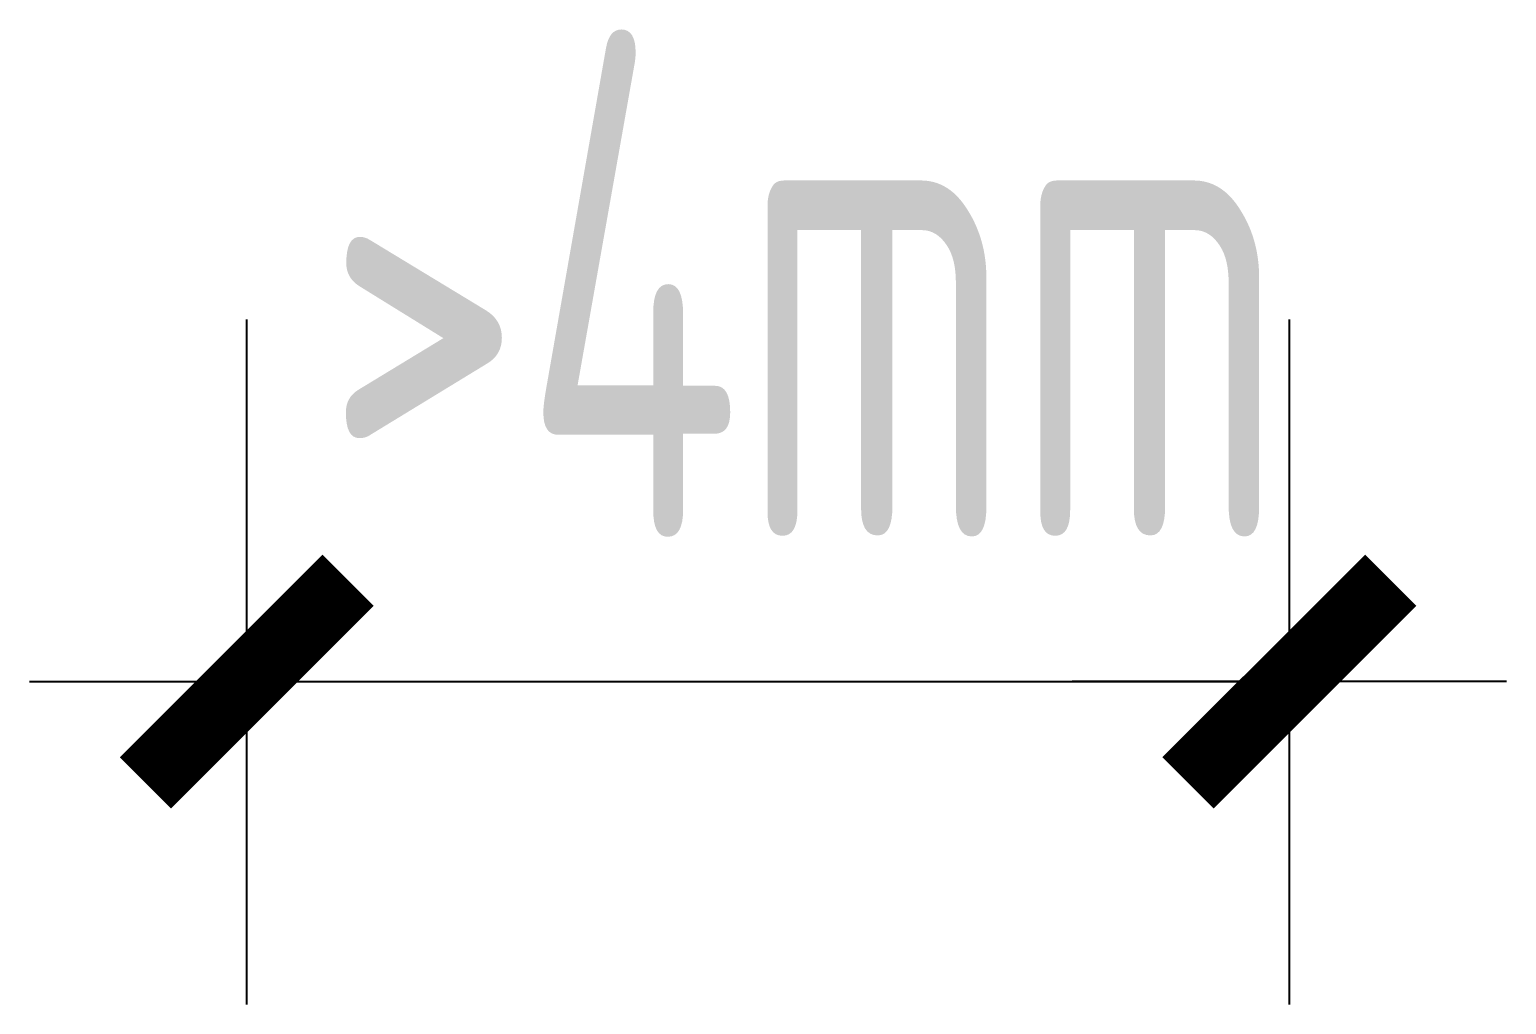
# Model space of a CAD drawing. Extents: x 9752569 to 9923256, y 1590558 to 2510207.
# Drawn here: x 9880799 to 9881819, y 1732603 to 1733276 of the extents above; entities that cross this region are included whole.
import ezdxf

# ---------------------------------------------------------------- set-up
doc = ezdxf.new("R2010")
doc.units = 0
doc.header["$LTSCALE"] = 1000
doc.header["$MEASUREMENT"] = 0
doc.layers.get('0').update_dxf_attribs({"linetype": 'CONTINUOUS'})
doc.layers.add('PUB_DIM', color=3, linetype='CONTINUOUS')
doc.layers.add('螺栓孔标注', color=6, linetype='CONTINUOUS')
doc.styles.add('TSSD_REIN', font='atssdeng.shx', dxfattribs={"width": 0.7, "bigfont": 'atssdchn.shx'})

# ---------------------------------------------------------------- blocks, each defined once
blk = doc.blocks.new('_DIMX')
blk.add_line((-150, 0), (150, 0))
at = {"const_width": 50}
blk.add_lwpolyline([(-70, -70), (70, 70)], dxfattribs=at)

msp = doc.modelspace()

# ---------------------------------------------------------------- linework, layer by layer
at = {"layer": 'PUB_DIM'}
for p, q in [((9880948.9, 1732602.8), (9880948.9, 1733075.9)), ((9881668.9, 1732602.8), (9881668.9, 1733075.9)), ((9880947.9, 1732825.9), (9880946.9, 1732825.9)), ((9880948.9, 1732825.9), (9881668.9, 1732825.9)), ((9881669.9, 1732825.9), (9881670.9, 1732825.9))]:
    msp.add_line(p, q, dxfattribs=at)

# ---------------------------------------------------------------- block references
msp.add_blockref('_DIMX', (9880948.9, 1732825.9), dxfattribs=at)
at = {"layer": 'PUB_DIM', "rotation": 180}
msp.add_blockref('_DIMX', (9881668.9, 1732825.9), dxfattribs=at)

# ---------------------------------------------------------------- texts
at = {"layer": '螺栓孔标注', "style": 'TSSD_REIN', "width": 0.6}
msp.add_text('>4mm', height=350, dxfattribs=at).set_placement((9881003, 1732925.2))

doc.saveas('drawing.dxf')
